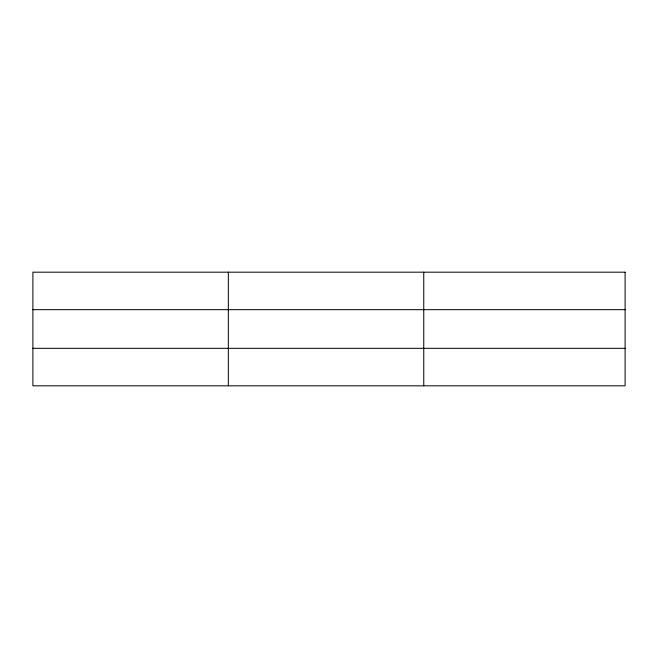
<?xml version="1.0" encoding="UTF-8"?>
<svg xmlns="http://www.w3.org/2000/svg" width="658" height="658" viewBox="0 0 658 658"><rect width="100%" height="100%" fill="white"/><g stroke="black" fill="none" stroke-linecap="round" stroke-linejoin="round"><path stroke-width="0.99" d="M228.326 385.818L228.326 272.182M423.752 385.818L423.752 272.182M32.9 309.679L625.1 309.679M32.9 348.321L625.1 348.321M625.1 272.182L625.1 385.818L32.9 385.818L32.9 272.182L625.1 272.182"/></g></svg>
